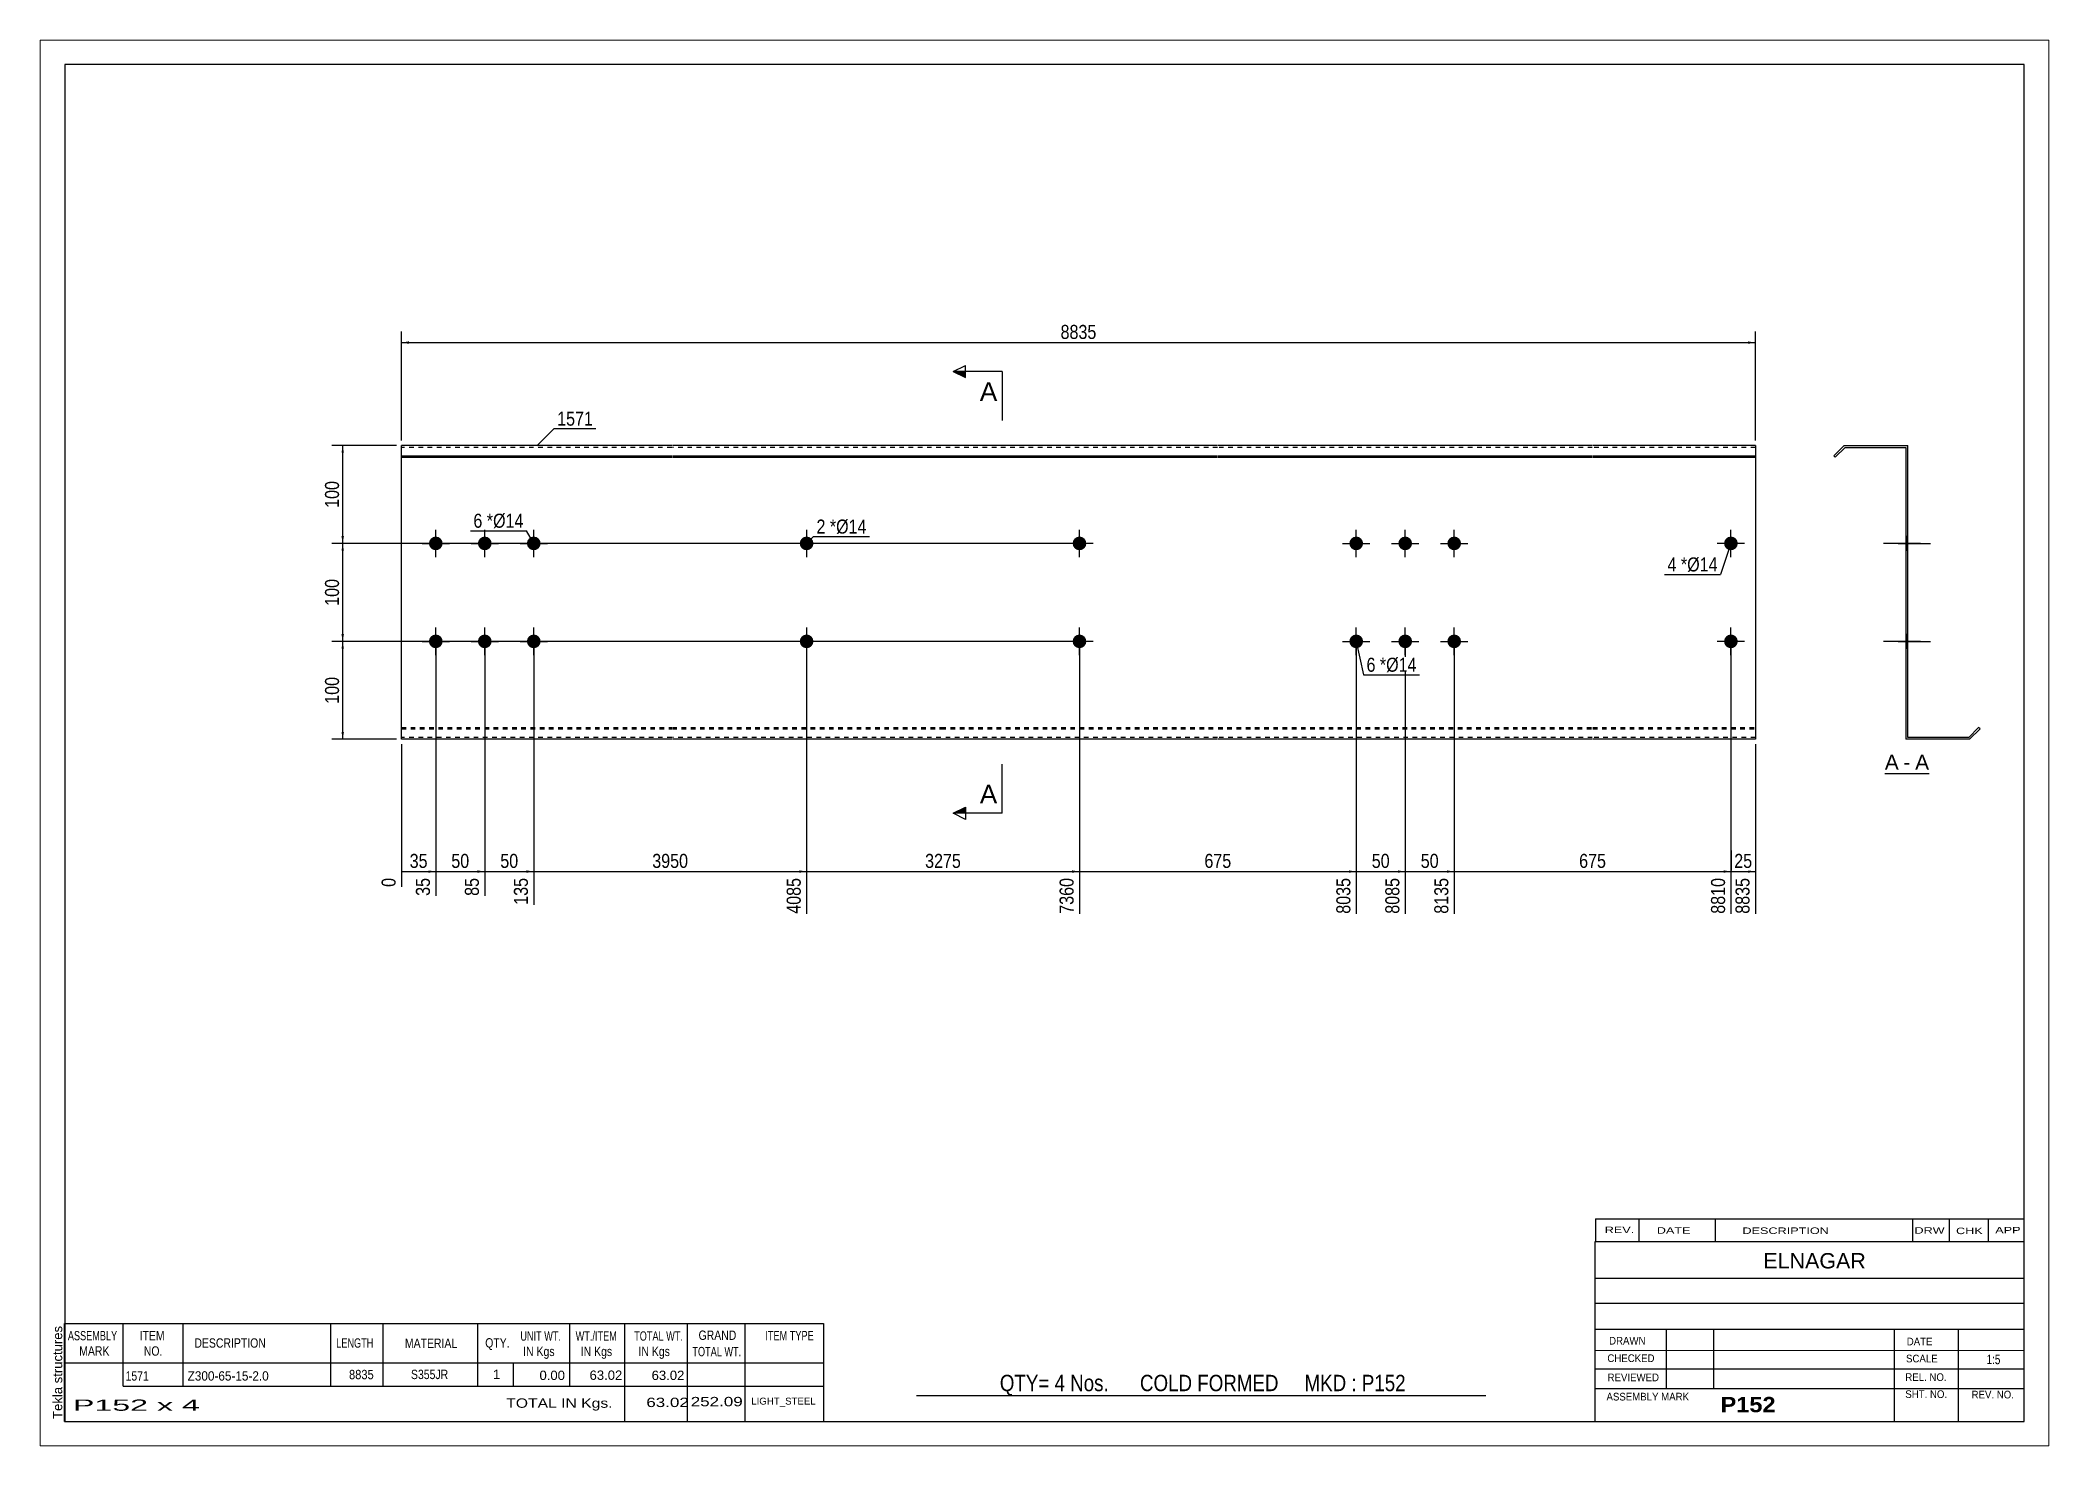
# Paper-space layout 'Layout1' of a CAD drawing. Header units: millimetres. Extents: x 0 to 410, y 0 to 287.
# The model-space entities are those that its viewports show. They can reach past a viewport. Long polylines and large blocks are cut down to what shows.
import ezdxf

# ---------------------------------------------------------------- set-up
doc = ezdxf.new("R2010")
doc.units = ezdxf.units.MM
doc.linetypes.add('DXK_LINE_DOT1', pattern=[1.8814, 0.9407, -0.9407])
doc.layers.add('Viewport layer', color=7, linetype='Continuous', plot=False)
doc.styles.add('Arial', font='ARIAL.TTF', dxfattribs={"height": 0.2})
doc.styles.add('Arial Bold', font='ARIALBD.TTF', dxfattribs={"height": 0.2})
doc.styles.add('Arial Narrow', font='ARIALN.TTF', dxfattribs={"height": 0.2})

# ---------------------------------------------------------------- blocks, each defined once
blk = doc.blocks.new('Unknown-629087224-1558')
at = {"color": 5, "linetype": 'Continuous'}
for p, q in [((331.25, 107.75), (-68.75, 107.75)), ((-68.75, 107.75), (-68.75, -169.25)), ((331.25, -169.25), (331.25, 107.75)), ((-68.75, -169.25), (331.25, -169.25))]:
    blk.add_line(p, q, dxfattribs=at)
at = {"color": 174, "linetype": 'Continuous', "style": 'Arial'}
blk.add_text('Tekla structures', height=1.9102, rotation=90, dxfattribs=at).set_placement((-69.25, -168.75))
blk = doc.blocks.new('Unknown-629087224-12 - 1228')
at = {"color": 7, "linetype": 'Continuous'}
blk.add_line((302.77, -36.95), (311.8, -36.95), dxfattribs=at)
at = {"color": 0, "linetype": 'Continuous'}
blk.add_wipeout([(305.61, -36.2), (305.61, -33), (302.77, -33), (302.77, -36.2)], dxfattribs=at)
blk.add_wipeout([(308, -36.2), (308, -33), (306.57, -33), (306.57, -36.2)], dxfattribs=at)
at = {"color": 96, "linetype": 'Continuous', "style": 'Arial'}
blk.add_text('A', height=3.06, dxfattribs=at).set_placement((302.77, -36.2))
at = {"color": 0, "linetype": 'Continuous'}
blk.add_wipeout([(311.8, -36.2), (311.8, -33), (308.96, -33), (308.96, -36.2)], dxfattribs=at)
at = {"color": 96, "linetype": 'Continuous', "style": 'Arial'}
for s, p in [('-', (306.57, -36.2)), ('A', (308.96, -36.2))]:
    blk.add_text(s, height=3.06, dxfattribs=at).set_placement(p)
blk = doc.blocks.new('Bolt-629087224-1223 - 1203')
at = {"linetype": 'Continuous'}
for points in [[(84.09, 10, -1), (81.29, 10, -1)], [(84.09, -10, -1), (81.29, -10, -1)]]:
    blk.add_hatch(color=3, dxfattribs=at).paths.add_polyline_path(points)
at = {"color": 3, "linetype": 'Continuous'}
for p, q in [((82.69, 12.8), (82.69, 7.2)), ((85.49, 10), (79.89, 10)), ((82.69, -7.2), (82.69, -12.8)), ((85.49, -10), (79.89, -10))]:
    blk.add_line(p, q, dxfattribs=at)
blk = doc.blocks.new('Part-629087224-1218 - 1203')
at = {"color": 2, "linetype": 'Continuous'}
for p, q in [((0, -30), (0, 30)), ((55.19, 30), (0, 30)), ((110.09, 30), (55.29, 30)), ((166.58, 30), (110.19, 30)), ((243.07, 30), (166.68, 30)), ((276.36, 30), (243.17, 30)), ((276.36, 30), (276.36, -30)), ((0, 27.88), (55.19, 27.88)), ((0, 27.6), (55.19, 27.6)), ((55.29, 27.88), (110.09, 27.88)), ((55.29, 27.6), (110.09, 27.6)), ((110.19, 27.88), (166.58, 27.88)), ((110.19, 27.6), (166.58, 27.6)), ((166.68, 27.88), (243.07, 27.88)), ((166.68, 27.6), (243.07, 27.6)), ((243.17, 27.88), (276.36, 27.88)), ((243.17, 27.6), (276.36, 27.6)), ((55.19, -30), (0, -30)), ((110.09, -30), (55.29, -30)), ((166.58, -30), (110.19, -30)), ((243.07, -30), (166.68, -30)), ((276.36, -30), (243.17, -30))]:
    blk.add_line(p, q, dxfattribs=at)
at = {"color": 7, "linetype": 'DXK_LINE_DOT1'}
for p, q in [((55.19, 29.6), (0, 29.6)), ((110.09, 29.6), (55.29, 29.6)), ((166.58, 29.6), (110.19, 29.6)), ((243.07, 29.6), (166.68, 29.6)), ((276.36, 29.6), (243.17, 29.6)), ((0, -27.6), (55.19, -27.6)), ((0, -27.88), (55.19, -27.88)), ((55.29, -27.6), (110.09, -27.6)), ((55.29, -27.88), (110.09, -27.88)), ((110.19, -27.6), (166.58, -27.6)), ((110.19, -27.88), (166.58, -27.88)), ((166.68, -27.6), (243.07, -27.6)), ((166.68, -27.88), (243.07, -27.88)), ((243.17, -27.6), (276.36, -27.6)), ((243.17, -27.88), (276.36, -27.88)), ((55.19, -29.6), (0, -29.6)), ((110.09, -29.6), (55.29, -29.6)), ((166.58, -29.6), (110.19, -29.6)), ((243.07, -29.6), (166.68, -29.6)), ((276.36, -29.6), (243.17, -29.6))]:
    blk.add_line(p, q, dxfattribs=at)
blk = doc.blocks.new('Bolt-629087224-1219 - 1203')
at = {"linetype": 'Continuous'}
for points in [[(193.48, 10, -1), (196.28, 10, -1)], [(203.48, 10, -1), (206.28, 10, -1)], [(213.48, 10, -1), (216.28, 10, -1)], [(193.48, -10, -1), (196.28, -10, -1)], [(203.48, -10, -1), (206.28, -10, -1)], [(213.48, -10, -1), (216.28, -10, -1)]]:
    blk.add_hatch(color=3, dxfattribs=at).paths.add_polyline_path(points)
at = {"color": 3, "linetype": 'Continuous'}
for p, q in [((194.88, 7.2), (194.88, 12.8)), ((204.88, 7.2), (204.88, 12.8)), ((214.88, 7.2), (214.88, 12.8)), ((192.08, 10), (197.68, 10)), ((202.08, 10), (207.68, 10)), ((212.08, 10), (217.68, 10)), ((194.88, -12.8), (194.88, -7.2)), ((204.88, -12.8), (204.88, -7.2)), ((214.88, -12.8), (214.88, -7.2)), ((192.08, -10), (197.68, -10)), ((202.08, -10), (207.68, -10)), ((212.08, -10), (217.68, -10))]:
    blk.add_line(p, q, dxfattribs=at)
blk = doc.blocks.new('Bolt-629087224-1220 - 1203')
at = {"linetype": 'Continuous'}
for points in [[(136.99, -10, -1), (139.79, -10, -1)], [(269.96, -10, -1), (272.76, -10, -1)]]:
    blk.add_hatch(color=3, dxfattribs=at).paths.add_polyline_path(points)
at = {"color": 3, "linetype": 'Continuous'}
for p, q in [((138.39, -12.8), (138.39, -7.2)), ((271.36, -12.8), (271.36, -7.2)), ((141.19, -10), (135.59, -10)), ((274.16, -10), (268.56, -10))]:
    blk.add_line(p, q, dxfattribs=at)
blk = doc.blocks.new('Bolt-629087224-1221 - 1203')
at = {"linetype": 'Continuous'}
for points in [[(136.99, 10, -1), (139.79, 10, -1)], [(269.96, 10, -1), (272.76, 10, -1)]]:
    blk.add_hatch(color=3, dxfattribs=at).paths.add_polyline_path(points)
at = {"color": 3, "linetype": 'Continuous'}
for p, q in [((138.39, 7.2), (138.39, 12.8)), ((271.36, 7.2), (271.36, 12.8)), ((141.19, 10), (135.59, 10)), ((274.16, 10), (268.56, 10))]:
    blk.add_line(p, q, dxfattribs=at)
blk = doc.blocks.new('Bolt-629087224-1222 - 1203')
at = {"linetype": 'Continuous'}
for points in [[(5.6, 10, -1), (8.4, 10, -1)], [(15.6, 10, -1), (18.4, 10, -1)], [(25.6, 10, -1), (28.4, 10, -1)], [(5.6, -10, -1), (8.4, -10, -1)], [(15.6, -10, -1), (18.4, -10, -1)], [(25.6, -10, -1), (28.4, -10, -1)]]:
    blk.add_hatch(color=3, dxfattribs=at).paths.add_polyline_path(points)
at = {"color": 3, "linetype": 'Continuous'}
for p, q in [((7, 7.2), (7, 12.8)), ((17, 7.2), (17, 12.8)), ((27, 7.2), (27, 12.8)), ((4.2, 10), (9.8, 10)), ((14.2, 10), (19.8, 10)), ((24.2, 10), (29.8, 10)), ((7, -12.8), (7, -7.2)), ((17, -12.8), (17, -7.2)), ((27, -12.8), (27, -7.2)), ((4.2, -10), (9.8, -10)), ((14.2, -10), (19.8, -10)), ((24.2, -10), (29.8, -10))]:
    blk.add_line(p, q, dxfattribs=at)
blk = doc.blocks.new('Bolt-629087224-1232 - 1228')
at = {"linetype": 'Continuous'}
blk.add_hatch(color=3, dxfattribs=at).paths.add_polyline_path([(307.08, -8.6), (307.08, -11.4), (307.48, -11.4), (307.48, -8.6)])
blk.add_hatch(color=3, dxfattribs=at).paths.add_polyline_path([(307.08, -8.6), (307.08, -11.4), (307.48, -11.4), (307.48, -8.6)])
at = {"color": 3, "linetype": 'Continuous'}
for p, q in [((305.48, -10), (312.08, -10)), ((305.48, -10), (312.08, -10)), ((307.08, -8.6), (307.48, -8.6)), ((307.08, -8.6), (307.48, -8.6)), ((307.08, -11.4), (307.48, -11.4)), ((307.08, -11.4), (307.48, -11.4))]:
    blk.add_line(p, q, dxfattribs=at)
blk = doc.blocks.new('Part-629087224-1230 - 1228')
at = {"color": 2, "linetype": 'Continuous'}
for p, q in [((294.48, 30), (292.36, 27.88)), ((292.65, 27.6), (294.65, 29.6)), ((294.48, 30), (307.48, 30)), ((294.65, 29.6), (307.08, 29.6)), ((307.08, 29.6), (307.08, -30)), ((307.48, -29.6), (307.48, 30)), ((292.36, 27.88), (292.65, 27.6)), ((321.92, -27.6), (319.92, -29.6)), ((320.08, -30), (322.21, -27.88)), ((322.21, -27.88), (321.92, -27.6)), ((320.08, -30), (307.08, -30)), ((319.92, -29.6), (307.48, -29.6))]:
    blk.add_line(p, q, dxfattribs=at)
blk = doc.blocks.new('Bolt-629087224-1231 - 1228')
at = {"linetype": 'Continuous'}
for points in [[(307.08, 11.4), (307.08, 8.6), (307.48, 8.6), (307.48, 11.4)], [(307.08, 11.4), (307.08, 8.6), (307.48, 8.6), (307.48, 11.4)], [(307.08, 11.4), (307.08, 8.6), (307.48, 8.6), (307.48, 11.4)], [(307.08, -8.6), (307.08, -11.4), (307.48, -11.4), (307.48, -8.6)], [(307.08, -8.6), (307.08, -11.4), (307.48, -11.4), (307.48, -8.6)], [(307.08, -8.6), (307.08, -11.4), (307.48, -11.4), (307.48, -8.6)]]:
    blk.add_hatch(color=3, dxfattribs=at).paths.add_polyline_path(points)
at = {"color": 3, "linetype": 'Continuous'}
for p, q in [((310.08, 10), (302.48, 10)), ((310.08, 10), (302.48, 10)), ((310.08, 10), (302.48, 10)), ((307.48, 11.4), (307.08, 11.4)), ((307.48, 11.4), (307.08, 11.4)), ((307.48, 11.4), (307.08, 11.4)), ((307.48, 8.6), (307.08, 8.6)), ((307.48, 8.6), (307.08, 8.6)), ((307.48, 8.6), (307.08, 8.6)), ((310.08, -10), (302.48, -10)), ((310.08, -10), (302.48, -10)), ((310.08, -10), (302.48, -10)), ((307.48, -8.6), (307.08, -8.6)), ((307.48, -8.6), (307.08, -8.6)), ((307.48, -8.6), (307.08, -8.6)), ((307.48, -11.4), (307.08, -11.4)), ((307.48, -11.4), (307.08, -11.4)), ((307.48, -11.4), (307.08, -11.4))]:
    blk.add_line(p, q, dxfattribs=at)
blk = doc.blocks.new('Bolt-629087224-1233 - 1228')
at = {"linetype": 'Continuous'}
blk.add_hatch(color=3, dxfattribs=at).paths.add_polyline_path([(307.08, 11.4), (307.08, 8.6), (307.48, 8.6), (307.48, 11.4)])
blk.add_hatch(color=3, dxfattribs=at).paths.add_polyline_path([(307.08, 11.4), (307.08, 8.6), (307.48, 8.6), (307.48, 11.4)])
at = {"color": 3, "linetype": 'Continuous'}
for p, q in [((305.48, 10), (312.08, 10)), ((305.48, 10), (312.08, 10)), ((307.08, 11.4), (307.48, 11.4)), ((307.08, 11.4), (307.48, 11.4)), ((307.08, 8.6), (307.48, 8.6)), ((307.08, 8.6), (307.48, 8.6))]:
    blk.add_line(p, q, dxfattribs=at)
blk = doc.blocks.new('Bolt-629087224-1234 - 1228')
at = {"linetype": 'Continuous'}
for points in [[(307.08, 11.4), (307.08, 8.6), (307.48, 8.6), (307.48, 11.4)], [(307.08, 11.4), (307.08, 8.6), (307.48, 8.6), (307.48, 11.4)], [(307.08, 11.4), (307.08, 8.6), (307.48, 8.6), (307.48, 11.4)], [(307.08, -8.6), (307.08, -11.4), (307.48, -11.4), (307.48, -8.6)], [(307.08, -8.6), (307.08, -11.4), (307.48, -11.4), (307.48, -8.6)], [(307.08, -8.6), (307.08, -11.4), (307.48, -11.4), (307.48, -8.6)]]:
    blk.add_hatch(color=3, dxfattribs=at).paths.add_polyline_path(points)
at = {"color": 3, "linetype": 'Continuous'}
for p, q in [((310.08, 10), (302.48, 10)), ((310.08, 10), (302.48, 10)), ((310.08, 10), (302.48, 10)), ((307.48, 11.4), (307.08, 11.4)), ((307.48, 11.4), (307.08, 11.4)), ((307.48, 11.4), (307.08, 11.4)), ((307.48, 8.6), (307.08, 8.6)), ((307.48, 8.6), (307.08, 8.6)), ((307.48, 8.6), (307.08, 8.6)), ((310.08, -10), (302.48, -10)), ((310.08, -10), (302.48, -10)), ((310.08, -10), (302.48, -10)), ((307.48, -8.6), (307.08, -8.6)), ((307.48, -8.6), (307.08, -8.6)), ((307.48, -8.6), (307.08, -8.6)), ((307.48, -11.4), (307.08, -11.4)), ((307.48, -11.4), (307.08, -11.4)), ((307.48, -11.4), (307.08, -11.4))]:
    blk.add_line(p, q, dxfattribs=at)
blk = doc.blocks.new('Bolt-629087224-1235 - 1228')
at = {"linetype": 'Continuous'}
for points in [[(307.48, 8.6), (307.48, 11.4), (307.08, 11.4), (307.08, 8.6)], [(307.48, -11.4), (307.48, -8.6), (307.08, -8.6), (307.08, -11.4)]]:
    blk.add_hatch(color=3, dxfattribs=at).paths.add_polyline_path(points)
at = {"color": 3, "linetype": 'Continuous'}
for p, q in [((307.48, 10), (303.08, 10)), ((307.48, 11.4), (307.08, 11.4)), ((307.48, 8.6), (307.08, 8.6)), ((307.48, -10), (303.08, -10)), ((307.48, -8.6), (307.08, -8.6)), ((307.48, -11.4), (307.08, -11.4))]:
    blk.add_line(p, q, dxfattribs=at)
blk = doc.blocks.new('StraightDimension-629087224-1289 - 1203')
at = {"linetype": 'Continuous'}
for points in [[(-12.25, 28.5), (-12, 30), (-11.75, 28.5)], [(-11.75, 11.5), (-12, 10), (-12.25, 11.5)]]:
    blk.add_hatch(color=7, dxfattribs=at).paths.add_polyline_path(points)
at = {"color": 7, "linetype": 'Continuous'}
for p, q in [((-1, 30), (-14.25, 30)), ((-12, 10), (-12, 30)), ((137.39, 10), (-14.25, 10))]:
    blk.add_line(p, q, dxfattribs=at)
at = {"color": 0}
blk.add_wipeout([(-12.15, 23.34), (-16.35, 23.34), (-16.35, 16.66), (-12.15, 16.66)], dxfattribs=at)
at = {"color": 3, "style": 'Arial Narrow'}
blk.add_text('100', height=2.863, rotation=90.0002, dxfattribs=at).set_placement((-12.75, 17.26))
blk = doc.blocks.new('StraightDimension-629087224-1244 - 1203')
at = {"linetype": 'Continuous'}
blk.add_hatch(color=7, dxfattribs=at).paths.add_polyline_path([(274.86, -56.75), (276.36, -57), (274.86, -57.25)])
at = {"color": 7, "linetype": 'Continuous'}
for p, q in [((271.36, -11), (271.36, -65.61)), ((276.36, -31), (276.36, -65.61)), ((271.36, -57), (276.36, -57))]:
    blk.add_line(p, q, dxfattribs=at)
at = {"color": 0}
blk.add_wipeout([(276.29, -56.85), (276.29, -52.65), (271.44, -52.65), (271.44, -56.85)], dxfattribs=at)
at = {"color": 0, "linetype": 'Continuous'}
blk.add_wipeout([(275.76, -57.7), (271.56, -57.7), (271.56, -66.21), (275.76, -66.21)], dxfattribs=at)
at = {"color": 3, "style": 'Arial Narrow'}
blk.add_text('25', height=2.863, dxfattribs=at).set_placement((272.04, -56.25))
at = {"color": 3, "linetype": 'Continuous', "style": 'Arial Narrow'}
blk.add_text('8835', height=2.863, rotation=90.0002, dxfattribs=at).set_placement((275.16, -65.61))
blk = doc.blocks.new('StraightDimension-629087224-1245 - 1203')
at = {"linetype": 'Continuous'}
blk.add_hatch(color=7, dxfattribs=at).paths.add_polyline_path([(269.86, -56.75), (271.36, -57), (269.86, -57.25)])
at = {"color": 7, "linetype": 'Continuous'}
for p, q in [((214.88, -11), (214.88, -65.61)), ((271.36, -11), (271.36, -65.61)), ((214.88, -57), (271.36, -57))]:
    blk.add_line(p, q, dxfattribs=at)
at = {"color": 0}
blk.add_wipeout([(246.46, -56.85), (246.46, -52.65), (239.78, -52.65), (239.78, -56.85)], dxfattribs=at)
at = {"color": 0, "linetype": 'Continuous'}
blk.add_wipeout([(270.76, -57.7), (266.56, -57.7), (266.56, -66.21), (270.76, -66.21)], dxfattribs=at)
at = {"color": 3, "style": 'Arial Narrow'}
blk.add_text('675', height=2.863, dxfattribs=at).set_placement((240.38, -56.25))
at = {"color": 3, "linetype": 'Continuous', "style": 'Arial Narrow'}
blk.add_text('8810', height=2.863, rotation=90.0002, dxfattribs=at).set_placement((270.16, -65.61))
blk = doc.blocks.new('StraightDimension-629087224-1246 - 1203')
at = {"linetype": 'Continuous'}
blk.add_hatch(color=7, dxfattribs=at).paths.add_polyline_path([(213.38, -56.75), (214.88, -57), (213.38, -57.25)])
at = {"color": 7, "linetype": 'Continuous'}
for p, q in [((204.88, -11), (204.88, -65.61)), ((214.88, -11), (214.88, -65.61)), ((204.88, -57), (214.88, -57))]:
    blk.add_line(p, q, dxfattribs=at)
at = {"color": 0}
blk.add_wipeout([(212.3, -56.85), (212.3, -52.65), (207.45, -52.65), (207.45, -56.85)], dxfattribs=at)
at = {"color": 0, "linetype": 'Continuous'}
blk.add_wipeout([(214.28, -57.7), (210.08, -57.7), (210.08, -66.21), (214.28, -66.21)], dxfattribs=at)
at = {"color": 3, "style": 'Arial Narrow'}
blk.add_text('50', height=2.863, dxfattribs=at).set_placement((208.05, -56.25))
at = {"color": 3, "linetype": 'Continuous', "style": 'Arial Narrow'}
blk.add_text('8135', height=2.863, rotation=90.0002, dxfattribs=at).set_placement((213.68, -65.61))
blk = doc.blocks.new('StraightDimension-629087224-1247 - 1203')
at = {"linetype": 'Continuous'}
blk.add_hatch(color=7, dxfattribs=at).paths.add_polyline_path([(203.38, -56.75), (204.88, -57), (203.38, -57.25)])
at = {"color": 7, "linetype": 'Continuous'}
for p, q in [((194.88, -11), (194.88, -65.61)), ((204.88, -11), (204.88, -65.61)), ((194.88, -57), (204.88, -57))]:
    blk.add_line(p, q, dxfattribs=at)
at = {"color": 0}
blk.add_wipeout([(202.3, -56.85), (202.3, -52.65), (197.45, -52.65), (197.45, -56.85)], dxfattribs=at)
at = {"color": 0, "linetype": 'Continuous'}
blk.add_wipeout([(204.28, -57.7), (200.08, -57.7), (200.08, -66.21), (204.28, -66.21)], dxfattribs=at)
at = {"color": 3, "style": 'Arial Narrow'}
blk.add_text('50', height=2.863, dxfattribs=at).set_placement((198.05, -56.25))
at = {"color": 3, "linetype": 'Continuous', "style": 'Arial Narrow'}
blk.add_text('8085', height=2.863, rotation=90.0002, dxfattribs=at).set_placement((203.68, -65.61))
blk = doc.blocks.new('StraightDimension-629087224-1248 - 1203')
at = {"linetype": 'Continuous'}
blk.add_hatch(color=7, dxfattribs=at).paths.add_polyline_path([(193.38, -56.75), (194.88, -57), (193.38, -57.25)])
at = {"color": 7, "linetype": 'Continuous'}
for p, q in [((138.39, -11), (138.39, -65.61)), ((194.88, -11), (194.88, -65.61)), ((138.39, -57), (194.88, -57))]:
    blk.add_line(p, q, dxfattribs=at)
at = {"color": 0}
blk.add_wipeout([(169.97, -56.85), (169.97, -52.65), (163.29, -52.65), (163.29, -56.85)], dxfattribs=at)
at = {"color": 0, "linetype": 'Continuous'}
blk.add_wipeout([(194.28, -57.7), (190.08, -57.7), (190.08, -66.21), (194.28, -66.21)], dxfattribs=at)
at = {"color": 3, "style": 'Arial Narrow'}
blk.add_text('675', height=2.863, dxfattribs=at).set_placement((163.89, -56.25))
at = {"color": 3, "linetype": 'Continuous', "style": 'Arial Narrow'}
blk.add_text('8035', height=2.863, rotation=90.0002, dxfattribs=at).set_placement((193.68, -65.61))
blk = doc.blocks.new('StraightDimension-629087224-1249 - 1203')
at = {"linetype": 'Continuous'}
blk.add_hatch(color=7, dxfattribs=at).paths.add_polyline_path([(136.89, -56.75), (138.39, -57), (136.89, -57.25)])
at = {"color": 7, "linetype": 'Continuous'}
for p, q in [((82.69, -11), (82.69, -65.61)), ((138.39, -11), (138.39, -65.61)), ((82.69, -57), (138.39, -57))]:
    blk.add_line(p, q, dxfattribs=at)
at = {"color": 0}
blk.add_wipeout([(114.8, -56.85), (114.8, -52.65), (106.28, -52.65), (106.28, -56.85)], dxfattribs=at)
at = {"color": 0, "linetype": 'Continuous'}
blk.add_wipeout([(137.79, -57.7), (133.59, -57.7), (133.59, -66.21), (137.79, -66.21)], dxfattribs=at)
at = {"color": 3, "style": 'Arial Narrow'}
blk.add_text('3275', height=2.863, dxfattribs=at).set_placement((106.88, -56.25))
at = {"color": 3, "linetype": 'Continuous', "style": 'Arial Narrow'}
blk.add_text('7360', height=2.863, rotation=90.0002, dxfattribs=at).set_placement((137.19, -65.61))
blk = doc.blocks.new('StraightDimension-629087224-1250 - 1203')
at = {"linetype": 'Continuous'}
blk.add_hatch(color=7, dxfattribs=at).paths.add_polyline_path([(81.19, -56.75), (82.69, -57), (81.19, -57.25)])
at = {"color": 7, "linetype": 'Continuous'}
for p, q in [((27, -11), (27, -63.78)), ((82.69, -11), (82.69, -65.61)), ((27, -57), (82.69, -57))]:
    blk.add_line(p, q, dxfattribs=at)
at = {"color": 0}
blk.add_wipeout([(59.1, -56.85), (59.1, -52.65), (50.59, -52.65), (50.59, -56.85)], dxfattribs=at)
at = {"color": 0, "linetype": 'Continuous'}
blk.add_wipeout([(82.09, -57.7), (77.89, -57.7), (77.89, -66.21), (82.09, -66.21)], dxfattribs=at)
at = {"color": 3, "style": 'Arial Narrow'}
blk.add_text('3950', height=2.863, dxfattribs=at).set_placement((51.19, -56.25))
at = {"color": 3, "linetype": 'Continuous', "style": 'Arial Narrow'}
blk.add_text('4085', height=2.863, rotation=90.0002, dxfattribs=at).set_placement((81.49, -65.61))
blk = doc.blocks.new('StraightDimension-629087224-1251 - 1203')
at = {"linetype": 'Continuous'}
blk.add_hatch(color=7, dxfattribs=at).paths.add_polyline_path([(25.5, -56.75), (27, -57), (25.5, -57.25)])
at = {"color": 7, "linetype": 'Continuous'}
for p, q in [((17, -11), (17, -61.96)), ((27, -11), (27, -63.78)), ((17, -57), (27, -57))]:
    blk.add_line(p, q, dxfattribs=at)
at = {"color": 0}
blk.add_wipeout([(24.43, -56.85), (24.43, -52.65), (19.57, -52.65), (19.57, -56.85)], dxfattribs=at)
at = {"color": 0, "linetype": 'Continuous'}
blk.add_wipeout([(26.4, -57.7), (22.2, -57.7), (22.2, -64.38), (26.4, -64.38)], dxfattribs=at)
at = {"color": 3, "style": 'Arial Narrow'}
blk.add_text('50', height=2.863, dxfattribs=at).set_placement((20.17, -56.25))
at = {"color": 3, "linetype": 'Continuous', "style": 'Arial Narrow'}
blk.add_text('135', height=2.863, rotation=90.0002, dxfattribs=at).set_placement((25.8, -63.78))
blk = doc.blocks.new('StraightDimension-629087224-1252 - 1203')
at = {"linetype": 'Continuous'}
blk.add_hatch(color=7, dxfattribs=at).paths.add_polyline_path([(15.5, -56.75), (17, -57), (15.5, -57.25)])
at = {"color": 7, "linetype": 'Continuous'}
for p, q in [((7, -11), (7, -61.96)), ((17, -11), (17, -61.96)), ((7, -57), (17, -57))]:
    blk.add_line(p, q, dxfattribs=at)
at = {"color": 0}
blk.add_wipeout([(14.43, -56.85), (14.43, -52.65), (9.57, -52.65), (9.57, -56.85)], dxfattribs=at)
at = {"color": 0, "linetype": 'Continuous'}
blk.add_wipeout([(16.4, -57.7), (12.2, -57.7), (12.2, -62.56), (16.4, -62.56)], dxfattribs=at)
at = {"color": 3, "style": 'Arial Narrow'}
blk.add_text('50', height=2.863, dxfattribs=at).set_placement((10.17, -56.25))
at = {"color": 3, "linetype": 'Continuous', "style": 'Arial Narrow'}
blk.add_text('85', height=2.863, rotation=90.0002, dxfattribs=at).set_placement((15.8, -61.96))
blk = doc.blocks.new('StraightDimension-629087224-1253 - 1203')
at = {"linetype": 'Continuous'}
blk.add_hatch(color=7, dxfattribs=at).paths.add_polyline_path([(5.5, -56.75), (7, -57), (5.5, -57.25)])
at = {"color": 7, "linetype": 'Continuous'}
for p, q in [((7, -11), (7, -61.96)), ((0, -31), (0, -60.13)), ((0, -57), (7, -57))]:
    blk.add_line(p, q, dxfattribs=at)
at = {"color": 0}
blk.add_wipeout([(5.93, -56.85), (5.93, -52.65), (1.07, -52.65), (1.07, -56.85)], dxfattribs=at)
at = {"color": 0, "linetype": 'Continuous'}
for points in [[(-0.6, -57.7), (-4.8, -57.7), (-4.8, -60.73), (-0.6, -60.73)], [(6.4, -57.7), (2.2, -57.7), (2.2, -62.56), (6.4, -62.56)]]:
    blk.add_wipeout(points, dxfattribs=at)
at = {"color": 3, "style": 'Arial Narrow'}
blk.add_text('35', height=2.863, dxfattribs=at).set_placement((1.67, -56.25))
at = {"color": 3, "linetype": 'Continuous', "style": 'Arial Narrow'}
for s, height, p in [('0', 2.86, (-1.2, -60.13)), ('35', 2.863, (5.8, -61.96))]:
    blk.add_text(s, height=height, rotation=90.0002, dxfattribs=at).set_placement(p)
blk = doc.blocks.new('StraightDimension-629087224-1290 - 1203')
at = {"linetype": 'Continuous'}
for points in [[(-12.25, 8.5), (-12, 10), (-11.75, 8.5)], [(-11.75, -8.5), (-12, -10), (-12.25, -8.5)]]:
    blk.add_hatch(color=7, dxfattribs=at).paths.add_polyline_path(points)
at = {"color": 7, "linetype": 'Continuous'}
for p, q in [((137.39, 10), (-14.25, 10)), ((-12, -10), (-12, 10)), ((137.39, -10), (-14.25, -10))]:
    blk.add_line(p, q, dxfattribs=at)
at = {"color": 0}
blk.add_wipeout([(-12.15, 3.34), (-16.35, 3.34), (-16.35, -3.34), (-12.15, -3.34)], dxfattribs=at)
at = {"color": 3, "style": 'Arial Narrow'}
blk.add_text('100', height=2.863, rotation=90.0002, dxfattribs=at).set_placement((-12.75, -2.74))
blk = doc.blocks.new('StraightDimension-629087224-1291 - 1203')
at = {"linetype": 'Continuous'}
for points in [[(-12.25, -11.5), (-12, -10), (-11.75, -11.5)], [(-11.75, -28.5), (-12, -30), (-12.25, -28.5)]]:
    blk.add_hatch(color=7, dxfattribs=at).paths.add_polyline_path(points)
at = {"color": 7, "linetype": 'Continuous'}
for p, q in [((137.39, -10), (-14.25, -10)), ((-12, -30), (-12, -10)), ((-1, -30), (-14.25, -30))]:
    blk.add_line(p, q, dxfattribs=at)
at = {"color": 0}
blk.add_wipeout([(-12.15, -16.66), (-16.35, -16.66), (-16.35, -23.34), (-12.15, -23.34)], dxfattribs=at)
at = {"color": 3, "style": 'Arial Narrow'}
blk.add_text('100', height=2.863, rotation=90.0002, dxfattribs=at).set_placement((-12.75, -22.74))
blk = doc.blocks.new('StraightDimension-629087224-1311 - 1203')
at = {"linetype": 'Continuous'}
for points in [[(1.5, 50.75), (0, 51), (1.5, 51.25)], [(274.86, 51.25), (276.36, 51), (274.86, 50.75)]]:
    blk.add_hatch(color=7, dxfattribs=at).paths.add_polyline_path(points)
at = {"color": 7, "linetype": 'Continuous'}
for p, q in [((0, 31), (0, 53.25)), ((0, 51), (276.36, 51)), ((276.36, 31), (276.36, 53.25))]:
    blk.add_line(p, q, dxfattribs=at)
at = {"color": 0}
blk.add_wipeout([(142.44, 51.15), (142.44, 55.35), (133.93, 55.35), (133.93, 51.15)], dxfattribs=at)
at = {"color": 3, "style": 'Arial Narrow'}
blk.add_text('8835', height=2.863, dxfattribs=at).set_placement((134.53, 51.75))
blk = doc.blocks.new('CBS_BOM-629087224-1576')
at = {"color": 7, "linetype": 'Continuous'}
for p, q in [((-68.78, -157.28), (-68.78, -149.28)), ((-68.78, -149.28), (86.14, -149.28)), ((-56.78, -157.28), (-56.78, -149.28)), ((-44.59, -157.28), (-44.59, -149.28)), ((-14.43, -157.28), (-14.43, -149.28)), ((-3.75, -157.28), (-3.75, -149.28)), ((15.57, -157.28), (15.57, -149.28)), ((34.37, -157.28), (34.37, -149.28)), ((45.58, -157.28), (45.58, -149.28)), ((58.37, -157.28), (58.37, -149.28)), ((70.12, -157.28), (70.12, -149.28)), ((86.14, -149.29), (86.14, -157.27)), ((-68.78, -157.28), (86.14, -157.28)), ((-68.78, -162.08), (-68.78, -157.28)), ((-56.78, -162.08), (-56.78, -157.28)), ((-44.59, -162.08), (-44.59, -157.28)), ((-14.43, -162.08), (-14.43, -157.28)), ((-3.75, -162.08), (-3.75, -157.28)), ((15.57, -162.08), (15.57, -157.28)), ((22.83, -162.08), (22.83, -157.28)), ((34.37, -162.08), (34.37, -157.28)), ((45.58, -162.08), (45.58, -157.28)), ((58.37, -162.08), (58.37, -157.28)), ((70.14, -162.08), (70.14, -157.28)), ((86.14, -157.28), (86.14, -162.08)), ((-68.78, -169.28), (-68.78, -162.1)), ((-56.78, -162.08), (86.14, -162.08)), ((45.58, -169.28), (45.58, -162.1)), ((58.37, -169.28), (58.37, -162.1)), ((70.18, -169.28), (70.18, -162.1)), ((86.14, -162.08), (86.14, -169.28)), ((-68.78, -169.28), (86.14, -169.28))]:
    blk.add_line(p, q, dxfattribs=at)
at = {"color": 3, "linetype": 'Continuous', "style": 'Arial'}
for s, height, width, p in [('ASSEMBLY', 1.91, 0.7, (-68.1, -152.71)), ('ITEM', 1.91, 0.8, (-53.45, -152.71)), ('UNIT WT.', 1.91, 0.7, (24.26, -152.78)), ('WT./ITEM', 1.91, 0.7, (35.55, -152.78)), ('TOTAL WT.', 1.91, 0.7, (47.49, -152.78)), ('GRAND', 1.91, 0.8, (60.64, -152.62)), ('ITEM TYPE', 1.91, 0.7, (74.28, -152.7)), ('MARK', 1.91, 0.8, (-65.78, -155.84)), ('NO.', 1.91, 0.8, (-52.6, -155.84)), ('DESCRIPTION', 1.9102, 0.8, (-42.27, -154.21)), ('LENGTH', 1.91, 0.7, (-13.32, -154.21)), ('MATERIAL', 1.91, 0.8, (0.7, -154.26)), ('QTY.', 1.91, 0.8, (17.09, -154.18)), ('IN Kgs', 1.91, 0.8, (24.84, -155.92)), ('IN Kgs', 1.91, 0.8, (36.59, -155.92)), ('IN Kgs', 1.91, 0.8, (48.38, -155.92)), ('TOTAL WT.', 1.91, 0.7, (59.38, -155.96))]:
    blk.add_text(s, height=height, dxfattribs=dict(at, width=width)).set_placement(p)
at = {"color": 7, "linetype": 'Continuous', "style": 'Arial'}
for s, height, width, p in [('1571', 1.91, 0.8, (-56.32, -160.93)), ('Z300-65-15-2.0', 1.9102, 0.9, (-43.65, -160.93)), ('8835', 1.91, 0.85, (-10.71, -160.65)), ('S355JR', 1.91, 0.8, (1.94, -160.62))]:
    blk.add_text(s, height=height, dxfattribs=dict(at, width=width)).set_placement(p)
for s, p in [('1', (18.66, -160.62)), ('0.00', (28.17, -160.81)), ('63.02', (38.39, -160.78)), ('63.02', (51.06, -160.81))]:
    blk.add_text(s, height=1.91, dxfattribs=at).set_placement(p)
at = {"color": 6, "linetype": 'Continuous', "style": 'Arial'}
for s, height, width, p in [('P152 x 4', 2.292, 2.05, (-67.06, -167.09)), ('TOTAL IN Kgs.', 1.9102, 1.2, (21.38, -166.48)), ('63.02', 1.91, 1.3, (49.97, -166.33)), ('252.09', 1.91, 1.3, (59.04, -166.17))]:
    blk.add_text(s, height=height, dxfattribs=dict(at, width=width)).set_placement(p)
blk.add_text('LIGHT_STEEL', height=1.4135, dxfattribs=at).set_placement((71.39, -165.83))
blk = doc.blocks.new('CBS_CALLOFF-629087224-1577')
at = {"color": 7, "linetype": 'Continuous'}
blk.add_line((105.13, -163.98), (221.36, -164), dxfattribs=at)
at = {"color": 3, "linetype": 'Continuous', "style": 'Arial Narrow'}
blk.add_text('QTY= 4 Nos.      COLD FORMED     MKD : P152', height=3.3405, dxfattribs=at).set_placement((122.13, -163.09))
blk = doc.blocks.new('CBS_NAME_BLOG-629087224-1578')
at = {"color": 7, "linetype": 'Continuous'}
for p, q in [((243.66, -132.5), (331.18, -132.5)), ((243.66, -169.21), (243.66, -132.5)), ((243.66, -140.04), (331.18, -140.04)), ((243.73, -145.09), (331.25, -145.09)), ((243.66, -150.46), (331.18, -150.46)), ((258.18, -162.57), (258.18, -150.47)), ((267.87, -162.54), (267.87, -150.47)), ((304.78, -169.21), (304.78, -150.48)), ((317.83, -169.21), (317.83, -150.47)), ((243.67, -154.76), (331.25, -154.74)), ((243.66, -158.51), (331.18, -158.51)), ((243.66, -162.55), (331.18, -162.55)), ((243.66, -169.25), (331.25, -169.25))]:
    blk.add_line(p, q, dxfattribs=at)
at = {"color": 3, "linetype": 'Continuous', "style": 'Arial'}
blk.add_text('ELNAGAR', height=3.133, dxfattribs=at).set_placement((277.98, -138.03))
at = {"color": 3, "linetype": 'Continuous'}
for s, height, style, width, p in [('CHECKED', 1.566, 'Arial', 0.9, (246.14, -157.14)), ('DRAWN', 1.566, 'Arial', 0.9, (246.49, -153.57)), ('SCALE', 1.566, 'Arial', 0.9, (307.1, -157.21)), ('DATE', 1.566, 'Arial', 0.9, (307.25, -153.73)), ('1:5', 1.957, 'Arial Narrow', 0.9, (323.55, -157.57)), ('REVIEWED', 1.566, 'Arial', 0.9, (246.18, -161.06)), ('REL. NO.', 1.566, 'Arial', 0.9, (306.96, -161.01)), ('ASSEMBLY MARK', 1.5663, 'Arial', 0.9, (245.96, -164.99)), ('SHT. NO.', 1.566, 'Arial', 0.9, (306.96, -164.48)), ('REV. NO.', 1.566, 'Arial', 0.9, (320.48, -164.57)), ('P152', 3.131, 'Arial Bold', 1.1, (269.24, -167.39))]:
    blk.add_text(s, height=height, dxfattribs=dict(at, style=style, width=width)).set_placement(p)
blk = doc.blocks.new('CBS_REVISION-629087224-1579')
at = {"color": 7, "linetype": 'Continuous'}
for p, q in [((243.74, -127.87), (331.24, -127.87)), ((243.74, -127.87), (243.74, -132.5)), ((252.54, -127.87), (252.54, -132.5)), ((268.13, -127.87), (268.13, -132.44)), ((308.39, -127.87), (308.39, -132.5)), ((315.93, -127.87), (315.93, -132.5)), ((323.88, -127.87), (323.88, -132.5)), ((243.74, -132.5), (331.24, -132.5))]:
    blk.add_line(p, q, dxfattribs=at)
at = {"color": 7, "style": 'Arial Narrow', "width": 1.7}
for s, height, p in [('REV.', 1.326, (245.6, -130.82)), ('DATE', 1.326, (256.23, -130.94)), ('DESCRIPTION', 1.3257, (273.71, -130.99)), ('DRW', 1.326, (308.82, -130.93)), ('CHK', 1.326, (317.31, -131.02)), ('APP', 1.326, (325.31, -130.87))]:
    blk.add_text(s, height=height, dxfattribs=at).set_placement(p)
blk = doc.blocks.new('Mark-629087224-1328 - 1203')
at = {"color": 0}
blk.add_wipeout([(198.8, -16.2), (198.8, -13.2), (196.98, -13.2), (196.98, -16.2)], dxfattribs=at)
blk.add_wipeout([(198.8, -16.2), (198.8, -13.2), (196.98, -13.2), (196.98, -16.2)], dxfattribs=at)
at = {"color": 7, "linetype": 'Continuous'}
blk.add_line((194.88, -10), (196.38, -16.8), dxfattribs=at)
at = {"color": 0}
blk.add_wipeout([(200.98, -16.2), (200.98, -13.2), (199.7, -13.2), (199.7, -16.2)], dxfattribs=at)
blk.add_wipeout([(200.98, -16.2), (200.98, -13.2), (199.7, -13.2), (199.7, -16.2)], dxfattribs=at)
at = {"color": 3, "style": 'Arial Narrow'}
blk.add_text('6', height=2.86, dxfattribs=at).set_placement((196.98, -16.2))
at = {"color": 0}
blk.add_wipeout([(207.2, -16.2), (207.2, -13.2), (200.98, -13.2), (200.98, -16.2)], dxfattribs=at)
blk.add_wipeout([(207.2, -16.2), (207.2, -13.2), (200.98, -13.2), (200.98, -16.2)], dxfattribs=at)
at = {"color": 7, "linetype": 'Continuous'}
blk.add_line((196.38, -16.8), (207.8, -16.8), dxfattribs=at)
at = {"color": 3, "style": 'Arial Narrow'}
for s, height, p in [('*', 2.86, (199.7, -16.2)), ('Ø14', 2.863, (200.98, -16.2))]:
    blk.add_text(s, height=height, dxfattribs=at).set_placement(p)
blk = doc.blocks.new('SectionMark-629087224-1242 - 1203')
at = {"linetype": 'Continuous'}
for points in [[(115.1, 45.1), (115.1, 43.85), (112.6, 45.1)], [(115.1, -43.85), (115.1, -45.1), (112.6, -45.1)]]:
    blk.add_hatch(color=30, dxfattribs=at).paths.add_polyline_path(points)
at = {"color": 30, "linetype": 'Continuous'}
for p, q in [((112.6, 45.1), (115.1, 46.35)), ((112.6, 45.1), (115.1, 43.85)), ((115.1, 43.85), (115.1, 46.35)), ((112.6, -45.1), (115.1, -43.85)), ((115.1, -43.85), (115.1, -46.35)), ((115.1, -46.35), (112.6, -45.1))]:
    blk.add_line(p, q, dxfattribs=at)
at = {"color": 0, "linetype": 'Continuous'}
for points in [[(121.6, 39.1), (121.6, 43.1), (118.05, 43.1), (118.05, 39.1)], [(121.6, -43.1), (121.6, -39.1), (118.05, -39.1), (118.05, -43.1)]]:
    blk.add_wipeout(points, dxfattribs=at)
at = {"color": 30, "linetype": 'Continuous'}
for p, q in [((122.6, 45.1), (112.6, 45.1)), ((122.6, 45.1), (122.6, 35.1)), ((122.6, -45.1), (122.6, -35.1)), ((122.6, -45.1), (112.6, -45.1))]:
    blk.add_line(p, q, dxfattribs=at)
at = {"color": 96, "linetype": 'Continuous', "style": 'Arial'}
for p in [(118.05, 39.1), (118.05, -43.1)]:
    blk.add_text('A', height=3.82, dxfattribs=at).set_placement(p)
blk = doc.blocks.new('Mark-629087224-1314 - 1203')
at = {"color": 0}
blk.add_wipeout([(39.09, 34.04), (39.09, 37.04), (31.78, 37.04), (31.78, 34.04)], dxfattribs=at)
blk.add_wipeout([(39.09, 34.04), (39.09, 37.04), (31.78, 37.04), (31.78, 34.04)], dxfattribs=at)
at = {"color": 7, "linetype": 'Continuous'}
for p, q in [((27.65, 29.9), (31.18, 33.44)), ((31.18, 33.44), (39.69, 33.44))]:
    blk.add_line(p, q, dxfattribs=at)
at = {"color": 3, "style": 'Arial Narrow'}
blk.add_text('1571', height=2.863, dxfattribs=at).set_placement((31.78, 34.04))
blk = doc.blocks.new('MarkSet-629087224-1325 - 1203')
at = {"color": 0}
blk.add_wipeout([(260.25, 4.28), (260.25, 7.28), (258.42, 7.28), (258.42, 4.28)], dxfattribs=at)
blk.add_wipeout([(260.25, 4.28), (260.25, 7.28), (258.42, 7.28), (258.42, 4.28)], dxfattribs=at)
blk.add_wipeout([(262.43, 4.28), (262.43, 7.28), (261.15, 7.28), (261.15, 4.28)], dxfattribs=at)
blk.add_wipeout([(262.43, 4.28), (262.43, 7.28), (261.15, 7.28), (261.15, 4.28)], dxfattribs=at)
at = {"color": 3, "style": 'Arial Narrow'}
blk.add_text('4', height=2.86, dxfattribs=at).set_placement((258.42, 4.28))
at = {"color": 0}
blk.add_wipeout([(268.64, 4.28), (268.64, 7.28), (262.43, 7.28), (262.43, 4.28)], dxfattribs=at)
blk.add_wipeout([(268.64, 4.28), (268.64, 7.28), (262.43, 7.28), (262.43, 4.28)], dxfattribs=at)
at = {"color": 7, "linetype": 'Continuous'}
for p in [(271.36, 10), (257.82, 3.68)]:
    blk.add_line(p, (269.24, 3.68), dxfattribs=at)
at = {"color": 3, "style": 'Arial Narrow'}
for s, height, p in [('*', 2.86, (261.15, 4.28)), ('Ø14', 2.863, (262.43, 4.28))]:
    blk.add_text(s, height=height, dxfattribs=at).set_placement(p)
blk = doc.blocks.new('Mark-629087224-1329 - 1203')
at = {"color": 0}
blk.add_wipeout([(16.51, 13.2), (16.51, 16.2), (14.68, 16.2), (14.68, 13.2)], dxfattribs=at)
blk.add_wipeout([(16.51, 13.2), (16.51, 16.2), (14.68, 16.2), (14.68, 13.2)], dxfattribs=at)
blk.add_wipeout([(18.69, 13.2), (18.69, 16.2), (17.41, 16.2), (17.41, 13.2)], dxfattribs=at)
blk.add_wipeout([(18.69, 13.2), (18.69, 16.2), (17.41, 16.2), (17.41, 13.2)], dxfattribs=at)
at = {"color": 3, "style": 'Arial Narrow'}
blk.add_text('6', height=2.86, dxfattribs=at).set_placement((14.68, 13.2))
at = {"color": 0}
blk.add_wipeout([(24.9, 13.2), (24.9, 16.2), (18.69, 16.2), (18.69, 13.2)], dxfattribs=at)
blk.add_wipeout([(24.9, 13.2), (24.9, 16.2), (18.69, 16.2), (18.69, 13.2)], dxfattribs=at)
at = {"color": 7, "linetype": 'Continuous'}
for p in [(14.08, 12.6), (27, 10)]:
    blk.add_line(p, (25.5, 12.6), dxfattribs=at)
at = {"color": 3, "style": 'Arial Narrow'}
for s, height, p in [('*', 2.86, (17.41, 13.2)), ('Ø14', 2.863, (18.69, 13.2))]:
    blk.add_text(s, height=height, dxfattribs=at).set_placement(p)
blk = doc.blocks.new('Mark-629087224-1330 - 1203')
at = {"color": 0}
blk.add_wipeout([(86.54, 12.01), (86.54, 15.01), (84.71, 15.01), (84.71, 12.01)], dxfattribs=at)
blk.add_wipeout([(86.54, 12.01), (86.54, 15.01), (84.71, 15.01), (84.71, 12.01)], dxfattribs=at)
at = {"color": 7, "linetype": 'Continuous'}
blk.add_line((82.69, 10), (84.11, 11.41), dxfattribs=at)
at = {"color": 0}
blk.add_wipeout([(88.71, 12.01), (88.71, 15.01), (87.44, 15.01), (87.44, 12.01)], dxfattribs=at)
blk.add_wipeout([(88.71, 12.01), (88.71, 15.01), (87.44, 15.01), (87.44, 12.01)], dxfattribs=at)
at = {"color": 3, "style": 'Arial Narrow'}
blk.add_text('2', height=2.86, dxfattribs=at).set_placement((84.71, 12.01))
at = {"color": 0}
blk.add_wipeout([(94.93, 12.01), (94.93, 15.01), (88.71, 15.01), (88.71, 12.01)], dxfattribs=at)
blk.add_wipeout([(94.93, 12.01), (94.93, 15.01), (88.71, 15.01), (88.71, 12.01)], dxfattribs=at)
at = {"color": 7, "linetype": 'Continuous'}
blk.add_line((84.11, 11.41), (95.53, 11.41), dxfattribs=at)
at = {"color": 3, "style": 'Arial Narrow'}
for s, height, p in [('*', 2.86, (87.44, 12.01)), ('Ø14', 2.863, (88.71, 12.01))]:
    blk.add_text(s, height=height, dxfattribs=at).set_placement(p)

msp = doc.modelspace()

# ---------------------------------------------------------------- block references
for name in ['Unknown-629087224-1558', 'Part-629087224-1218 - 1203', 'Part-629087224-1230 - 1228', 'Bolt-629087224-1222 - 1203', 'Bolt-629087224-1223 - 1203', 'Bolt-629087224-1221 - 1203', 'Bolt-629087224-1219 - 1203', 'Bolt-629087224-1231 - 1228', 'Bolt-629087224-1234 - 1228', 'Bolt-629087224-1235 - 1228', 'Bolt-629087224-1233 - 1228', 'Bolt-629087224-1220 - 1203', 'Bolt-629087224-1232 - 1228', 'CBS_REVISION-629087224-1579', 'CBS_NAME_BLOG-629087224-1578', 'CBS_BOM-629087224-1576', 'CBS_CALLOFF-629087224-1577']:
    msp.add_blockref(name, (0, 0))

# ---------------------------------------------------------------- next in the draw order: block references
for name in ['StraightDimension-629087224-1289 - 1203', 'MarkSet-629087224-1325 - 1203', 'StraightDimension-629087224-1244 - 1203', 'Unknown-629087224-12 - 1228']:
    msp.add_blockref(name, (0, 0))

# ---------------------------------------------------------------- next in the draw order: block references
for name in ['StraightDimension-629087224-1311 - 1203', 'StraightDimension-629087224-1245 - 1203']:
    msp.add_blockref(name, (0, 0))

# ---------------------------------------------------------------- next in the draw order: block references
for name in ['Mark-629087224-1314 - 1203', 'StraightDimension-629087224-1246 - 1203']:
    msp.add_blockref(name, (0, 0))

# ---------------------------------------------------------------- next in the draw order: block references
msp.add_blockref('StraightDimension-629087224-1247 - 1203', (0, 0))

# ---------------------------------------------------------------- next in the draw order: block references
msp.add_blockref('StraightDimension-629087224-1248 - 1203', (0, 0))

# ---------------------------------------------------------------- next in the draw order: block references
for name in ['StraightDimension-629087224-1249 - 1203', 'Mark-629087224-1328 - 1203']:
    msp.add_blockref(name, (0, 0))

# ---------------------------------------------------------------- next in the draw order: block references
msp.add_blockref('StraightDimension-629087224-1250 - 1203', (0, 0))

# ---------------------------------------------------------------- next in the draw order: block references
msp.add_blockref('StraightDimension-629087224-1251 - 1203', (0, 0))

# ---------------------------------------------------------------- next in the draw order: block references
msp.add_blockref('StraightDimension-629087224-1252 - 1203', (0, 0))

# ---------------------------------------------------------------- next in the draw order: block references
msp.add_blockref('StraightDimension-629087224-1253 - 1203', (0, 0))

# ---------------------------------------------------------------- next in the draw order: block references
msp.add_blockref('StraightDimension-629087224-1290 - 1203', (0, 0))

# ---------------------------------------------------------------- next in the draw order: block references
for name in ['Mark-629087224-1329 - 1203', 'Mark-629087224-1330 - 1203', 'StraightDimension-629087224-1291 - 1203']:
    msp.add_blockref(name, (0, 0))

# ---------------------------------------------------------------- next in the draw order: block references
msp.add_blockref('SectionMark-629087224-1242 - 1203', (0, 0))

psp = doc.layouts.get("Layout1")

# ---------------------------------------------------------------- viewports
at = {"layer": 'Viewport layer', "view_target_point": (131.25, -30.75)}
psp.add_viewport(center=(205, 143.5), size=(410, 287), view_center_point=(0, 0), view_height=287, dxfattribs=at)

doc.saveas('drawing.dxf')
